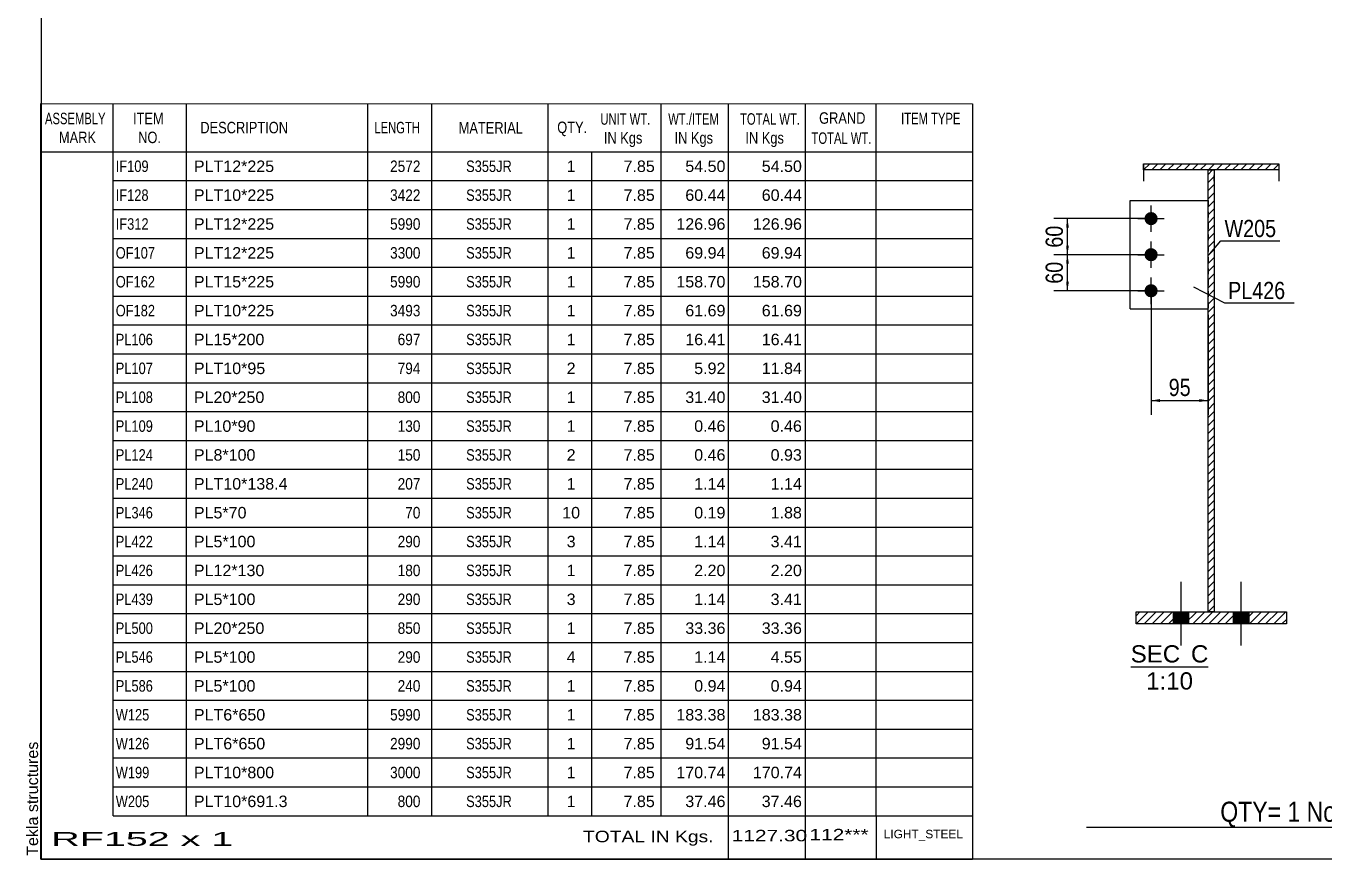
# Model space of a CAD drawing. Header units: millimetres. Extents: x -1018 to -615, y -194 to 83.
# Drawn here: x -1017.6 to -801.7, y -194.4 to -55.9 of the extents above; entities that cross this region are included whole.
import ezdxf

# ---------------------------------------------------------------- set-up
doc = ezdxf.new("R2010")
doc.units = ezdxf.units.MM
doc.linetypes.add('DXK_LINE_DOT1', pattern=[1.8814, 0.9407, -0.9407])
doc.styles.add('Arial', font='ARIAL.TTF', dxfattribs={"height": 0.2})
doc.styles.add('Arial Narrow', font='ARIALN.TTF', dxfattribs={"height": 0.2})

# ---------------------------------------------------------------- blocks, each defined once
blk = doc.blocks.new('Unknown-624476512-1210')
at = {"color": 5, "linetype": 'Continuous'}
for p, q in [((-1015.11, 82.59), (-1015.11, -194.41)), ((-1015.11, -194.41), (-615.11, -194.41))]:
    blk.add_line(p, q, dxfattribs=at)
at = {"color": 174, "linetype": 'Continuous', "style": 'Arial'}
blk.add_text('Tekla structures', height=1.9102, rotation=90, dxfattribs=at).set_placement((-1015.61, -193.91))
blk = doc.blocks.new('Unknown-624476512-14 - 1543')
at = {"color": 1, "linetype": 'Continuous'}
blk.add_line((-833.9, -162.51), (-820.99, -162.51), dxfattribs=at)
at = {"color": 0, "linetype": 'Continuous'}
for points in [[(-825.68, -161.76), (-825.68, -158.76), (-833.9, -158.76), (-833.9, -161.76)], [(-820.99, -161.76), (-820.99, -158.76), (-823.88, -158.76), (-823.88, -161.76)], [(-823.55, -166.26), (-823.55, -163.26), (-831.33, -163.26), (-831.33, -166.26)]]:
    blk.add_wipeout(points, dxfattribs=at)
at = {"color": 136, "linetype": 'Continuous', "style": 'Arial'}
for s, height, p in [('SEC', 2.865, (-833.9, -161.76)), ('C', 2.87, (-823.88, -161.76)), ('1:10', 2.865, (-831.33, -166.26))]:
    blk.add_text(s, height=height, dxfattribs=at).set_placement(p)
blk = doc.blocks.new('Part-624476512-1545 - 1543')
at = {"linetype": 'Continuous'}
h = blk.add_hatch(dxfattribs=at)
h.set_pattern_fill('', scale=0.3, style=0, pattern_type=0)
h.set_pattern_definition([(45, (-831.7554, -79.8653), (-0.67352, 0.67352), [])])
h.paths.add_polyline_path([(-831.76, -78.85), (-831.76, -79.87), (-809.26, -79.87), (-809.26, -78.85)])
at = {"color": 7, "linetype": 'DXK_LINE_DOT1'}
for p, q in [((-831.76, -78.85), (-831.76, -79.87)), ((-809.26, -78.85), (-809.26, -79.87))]:
    blk.add_line(p, q, dxfattribs=at)
at = {"color": 2, "linetype": 'Continuous'}
for p, q in [((-831.76, -79.87), (-831.76, -78.85)), ((-831.76, -78.85), (-809.26, -78.85)), ((-831.76, -79.87), (-831.76, -81.72)), ((-809.26, -79.87), (-831.76, -79.87)), ((-809.26, -78.85), (-809.26, -79.87)), ((-809.26, -79.87), (-809.26, -81.72))]:
    blk.add_line(p, q, dxfattribs=at)
blk = doc.blocks.new('Part-624476512-1558 - 1543')
at = {"linetype": 'Continuous'}
h = blk.add_hatch(dxfattribs=at)
h.set_pattern_fill('', scale=0.3, style=0, pattern_type=0)
h.set_pattern_definition([(45, (-833.0054, -155.3453), (-0.67352, 0.67352), [])])
h.paths.add_polyline_path([(-833.01, -153.35), (-833.01, -155.35), (-808.01, -155.35), (-808.01, -153.35)])
at = {"color": 2, "linetype": 'Continuous'}
for p, q in [((-833.01, -155.35), (-833.01, -153.35)), ((-833.01, -153.35), (-808.01, -153.35)), ((-808.01, -155.35), (-833.01, -155.35)), ((-808.01, -153.35), (-808.01, -155.35))]:
    blk.add_line(p, q, dxfattribs=at)
blk = doc.blocks.new('Bolt-624476512-1622 - 1543')
at = {"linetype": 'Continuous'}
for points in [[(-826.81, -155.35), (-824.21, -155.35), (-824.21, -153.35), (-826.81, -153.35)], [(-816.81, -155.35), (-814.21, -155.35), (-814.21, -153.35), (-816.81, -153.35)]]:
    blk.add_hatch(color=3, dxfattribs=at).paths.add_polyline_path(points)
at = {"color": 3, "linetype": 'Continuous'}
for p, q in [((-825.51, -158.94), (-825.51, -148.35)), ((-815.51, -158.94), (-815.51, -148.35)), ((-826.81, -155.35), (-826.81, -153.35)), ((-824.21, -155.35), (-824.21, -153.35)), ((-816.81, -155.35), (-816.81, -153.35)), ((-814.21, -155.35), (-814.21, -153.35))]:
    blk.add_line(p, q, dxfattribs=at)
blk = doc.blocks.new('Part-624476512-1590 - 1543')
at = {"color": 2, "linetype": 'Continuous'}
for p, q in [((-834.01, -102.96), (-834.01, -84.96)), ((-834.01, -84.96), (-821.01, -84.96)), ((-834.01, -102.96), (-821.01, -102.96))]:
    blk.add_line(p, q, dxfattribs=at)
at = {"color": 7, "linetype": 'DXK_LINE_DOT1'}
blk.add_line((-821.01, -84.96), (-821.01, -102.96), dxfattribs=at)
blk = doc.blocks.new('Part-624476512-1621 - 1543')
at = {"linetype": 'Continuous'}
h = blk.add_hatch(dxfattribs=at)
h.set_pattern_fill('', scale=0.3, style=0, pattern_type=0)
h.set_pattern_definition([(45, (-821.0054, -153.3453), (-0.673519, 0.673519), [])])
h.paths.add_polyline_path([(-821.01, -79.87), (-821.01, -153.35), (-820.01, -153.35), (-820.01, -79.87)])
at = {"color": 7, "linetype": 'DXK_LINE_DOT1'}
for p, q in [((-821.01, -81.72), (-821.01, -79.87)), ((-820.01, -81.72), (-820.01, -79.87))]:
    blk.add_line(p, q, dxfattribs=at)
at = {"color": 2, "linetype": 'Continuous'}
for p, q in [((-821.01, -153.35), (-821.01, -79.87)), ((-821.01, -79.87), (-820.01, -79.87)), ((-820.01, -79.87), (-820.01, -153.35)), ((-820.01, -153.35), (-821.01, -153.35))]:
    blk.add_line(p, q, dxfattribs=at)
blk = doc.blocks.new('Bolt-624476512-1623 - 1543')
at = {"linetype": 'Continuous'}
for points in [[(-830.51, -86.86, -1), (-830.51, -89.06, -1)], [(-830.51, -92.86, -1), (-830.51, -95.06, -1)], [(-830.51, -98.86, -1), (-830.51, -101.06, -1)]]:
    blk.add_hatch(color=3, dxfattribs=at).paths.add_polyline_path(points)
at = {"color": 3, "linetype": 'Continuous'}
for p, q in [((-830.51, -90.16), (-830.51, -85.76)), ((-832.71, -87.96), (-828.31, -87.96)), ((-830.51, -96.16), (-830.51, -91.76)), ((-832.71, -93.96), (-828.31, -93.96)), ((-830.51, -102.16), (-830.51, -97.76)), ((-832.71, -99.96), (-828.31, -99.96))]:
    blk.add_line(p, q, dxfattribs=at)
blk = doc.blocks.new('StraightDimension-624476512-5281 - 1543')
at = {"linetype": 'Continuous'}
for points in [[(-844.68, -89.46), (-844.43, -87.96), (-844.18, -89.46)], [(-844.18, -92.46), (-844.43, -93.96), (-844.68, -92.46)]]:
    blk.add_hatch(color=7, dxfattribs=at).paths.add_polyline_path(points)
at = {"color": 7, "linetype": 'Continuous'}
for p, q in [((-831.51, -87.96), (-846.68, -87.96)), ((-844.43, -93.96), (-844.43, -87.96)), ((-831.51, -93.96), (-846.68, -93.96))]:
    blk.add_line(p, q, dxfattribs=at)
at = {"color": 0}
blk.add_wipeout([(-844.58, -88.53), (-848.78, -88.53), (-848.78, -93.39), (-844.58, -93.39)], dxfattribs=at)
at = {"color": 3, "style": 'Arial Narrow'}
blk.add_text('60', height=2.863, rotation=90.0002, dxfattribs=at).set_placement((-845.18, -92.79))
blk = doc.blocks.new('StraightDimension-624476512-5282 - 1543')
at = {"linetype": 'Continuous'}
for points in [[(-844.68, -95.46), (-844.43, -93.96), (-844.18, -95.46)], [(-844.18, -98.46), (-844.43, -99.96), (-844.68, -98.46)]]:
    blk.add_hatch(color=7, dxfattribs=at).paths.add_polyline_path(points)
at = {"color": 7, "linetype": 'Continuous'}
for p, q in [((-831.51, -93.96), (-846.68, -93.96)), ((-844.43, -99.96), (-844.43, -93.96)), ((-831.51, -99.96), (-846.68, -99.96))]:
    blk.add_line(p, q, dxfattribs=at)
at = {"color": 0}
blk.add_wipeout([(-844.58, -94.53), (-848.78, -94.53), (-848.78, -99.39), (-844.58, -99.39)], dxfattribs=at)
at = {"color": 3, "style": 'Arial Narrow'}
blk.add_text('60', height=2.863, rotation=90.0002, dxfattribs=at).set_placement((-845.18, -98.79))
blk = doc.blocks.new('StraightDimension-624476512-5284 - 1543')
at = {"linetype": 'Continuous'}
for points in [[(-829.01, -118.46), (-830.51, -118.21), (-829.01, -117.96)], [(-822.51, -117.96), (-821.01, -118.21), (-822.51, -118.46)]]:
    blk.add_hatch(color=7, dxfattribs=at).paths.add_polyline_path(points)
at = {"color": 7, "linetype": 'Continuous'}
for p, q in [((-830.51, -100.96), (-830.51, -120.61)), ((-821.01, -103.96), (-821.01, -120.61)), ((-830.51, -118.21), (-821.01, -118.21))]:
    blk.add_line(p, q, dxfattribs=at)
at = {"color": 0}
blk.add_wipeout([(-823.33, -118.06), (-823.33, -113.86), (-828.18, -113.86), (-828.18, -118.06)], dxfattribs=at)
at = {"color": 3, "style": 'Arial Narrow'}
blk.add_text('95', height=2.863, dxfattribs=at).set_placement((-827.58, -117.46))
blk = doc.blocks.new('CBS_CALLOFF-624476512-8015')
at = {"color": 7, "linetype": 'Continuous'}
blk.add_line((-841.23, -189.14), (-725, -189.16), dxfattribs=at)
at = {"color": 3, "linetype": 'Continuous', "style": 'Arial Narrow'}
blk.add_text('QTY= 1 Nos.      RAFTER     MKD : RF152', height=3.3405, dxfattribs=at).set_placement((-819, -188.25))
blk = doc.blocks.new('CBS_BOM-624476512-8014')
at = {"color": 7, "linetype": 'Continuous'}
for p, q in [((-1015.14, -76.84), (-1015.14, -68.84)), ((-1015.14, -68.84), (-860.22, -68.85)), ((-1003.14, -76.84), (-1003.14, -68.84)), ((-990.95, -76.84), (-990.95, -68.84)), ((-960.79, -76.84), (-960.79, -68.84)), ((-950.11, -76.84), (-950.11, -68.84)), ((-930.79, -76.84), (-930.79, -68.84)), ((-911.99, -76.84), (-911.99, -68.84)), ((-900.78, -76.84), (-900.78, -68.84)), ((-887.99, -76.84), (-887.99, -68.84)), ((-876.24, -76.84), (-876.24, -68.84)), ((-860.22, -68.85), (-860.23, -76.84)), ((-1015.14, -76.84), (-860.22, -76.84)), ((-1015.14, -81.64), (-1015.14, -76.84)), ((-1003.14, -81.64), (-1003.14, -76.84)), ((-990.95, -81.64), (-990.95, -76.84)), ((-960.79, -81.64), (-960.79, -76.84)), ((-950.11, -81.64), (-950.11, -76.84)), ((-930.79, -81.64), (-930.79, -76.84)), ((-923.53, -81.64), (-923.53, -76.84)), ((-911.99, -81.64), (-911.99, -76.84)), ((-900.78, -81.64), (-900.78, -76.84)), ((-887.99, -81.64), (-887.99, -76.84)), ((-876.23, -81.64), (-876.23, -76.84)), ((-860.22, -76.85), (-860.22, -81.64)), ((-1015.14, -86.44), (-1015.14, -81.64)), ((-1003.14, -81.64), (-860.22, -81.64)), ((-1003.14, -86.44), (-1003.14, -81.64)), ((-990.95, -86.44), (-990.95, -81.64)), ((-960.79, -86.44), (-960.79, -81.64)), ((-950.11, -86.44), (-950.11, -81.64)), ((-930.79, -86.44), (-930.79, -81.64)), ((-923.53, -86.44), (-923.53, -81.64)), ((-911.99, -86.44), (-911.99, -81.64)), ((-900.78, -86.44), (-900.78, -81.64)), ((-887.99, -86.44), (-887.99, -81.64)), ((-876.23, -86.44), (-876.23, -81.64)), ((-860.22, -81.65), (-860.22, -86.44)), ((-1015.14, -91.24), (-1015.14, -86.44)), ((-1003.14, -86.44), (-860.22, -86.44)), ((-1003.14, -91.24), (-1003.14, -86.44)), ((-990.95, -91.24), (-990.95, -86.44)), ((-960.79, -91.24), (-960.79, -86.44)), ((-950.11, -91.24), (-950.11, -86.44)), ((-930.79, -91.24), (-930.79, -86.44)), ((-923.53, -91.24), (-923.53, -86.44)), ((-911.99, -91.24), (-911.99, -86.44)), ((-900.78, -91.24), (-900.78, -86.44)), ((-887.99, -91.24), (-887.99, -86.44)), ((-876.23, -91.24), (-876.23, -86.44)), ((-860.22, -86.45), (-860.22, -91.24)), ((-1015.14, -96.04), (-1015.14, -91.24)), ((-1003.14, -91.24), (-860.22, -91.24)), ((-1003.14, -96.04), (-1003.14, -91.24)), ((-990.95, -96.04), (-990.95, -91.24)), ((-960.79, -96.04), (-960.79, -91.24)), ((-950.11, -96.04), (-950.11, -91.24)), ((-930.79, -96.04), (-930.79, -91.24)), ((-923.53, -96.04), (-923.53, -91.24)), ((-911.99, -96.04), (-911.99, -91.24)), ((-900.78, -96.04), (-900.78, -91.24)), ((-887.99, -96.04), (-887.99, -91.24)), ((-876.23, -96.04), (-876.23, -91.24)), ((-860.22, -91.25), (-860.22, -96.04)), ((-1015.14, -100.84), (-1015.14, -96.04)), ((-1003.14, -96.04), (-860.22, -96.04)), ((-1003.14, -100.84), (-1003.14, -96.04)), ((-990.95, -100.84), (-990.95, -96.04)), ((-960.79, -100.84), (-960.79, -96.04)), ((-950.11, -100.84), (-950.11, -96.04)), ((-930.79, -100.84), (-930.79, -96.04)), ((-923.53, -100.84), (-923.53, -96.04)), ((-911.99, -100.84), (-911.99, -96.04)), ((-900.78, -100.84), (-900.78, -96.04)), ((-887.99, -100.84), (-887.99, -96.04)), ((-876.23, -100.84), (-876.23, -96.04)), ((-860.22, -96.05), (-860.22, -100.84)), ((-1015.14, -105.64), (-1015.14, -100.84)), ((-1003.14, -100.84), (-860.22, -100.84)), ((-1003.14, -105.64), (-1003.14, -100.84)), ((-990.95, -105.64), (-990.95, -100.84)), ((-960.79, -105.64), (-960.79, -100.84)), ((-950.11, -105.64), (-950.11, -100.84)), ((-930.79, -105.64), (-930.79, -100.84)), ((-923.53, -105.64), (-923.53, -100.84)), ((-911.99, -105.64), (-911.99, -100.84)), ((-900.78, -105.64), (-900.78, -100.84)), ((-887.99, -105.64), (-887.99, -100.84)), ((-876.23, -105.64), (-876.23, -100.84)), ((-860.22, -100.85), (-860.22, -105.64)), ((-1015.14, -110.44), (-1015.14, -105.64)), ((-1003.14, -105.64), (-860.22, -105.64)), ((-1003.14, -110.44), (-1003.14, -105.64)), ((-990.95, -110.44), (-990.95, -105.64)), ((-960.79, -110.44), (-960.79, -105.64)), ((-950.11, -110.44), (-950.11, -105.64)), ((-930.79, -110.44), (-930.79, -105.64)), ((-923.53, -110.44), (-923.53, -105.64)), ((-911.99, -110.44), (-911.99, -105.64)), ((-900.78, -110.44), (-900.78, -105.64)), ((-887.99, -110.44), (-887.99, -105.64)), ((-876.23, -110.44), (-876.23, -105.64)), ((-860.22, -105.65), (-860.22, -110.44)), ((-1015.14, -115.24), (-1015.14, -110.44)), ((-1003.14, -110.44), (-860.22, -110.44)), ((-1003.14, -115.24), (-1003.14, -110.44)), ((-990.95, -115.24), (-990.95, -110.44)), ((-960.79, -115.24), (-960.79, -110.44)), ((-950.11, -115.24), (-950.11, -110.44)), ((-930.79, -115.24), (-930.79, -110.44)), ((-923.53, -115.24), (-923.53, -110.44)), ((-911.99, -115.24), (-911.99, -110.44)), ((-900.78, -115.24), (-900.78, -110.44)), ((-887.99, -115.24), (-887.99, -110.44)), ((-876.23, -115.24), (-876.23, -110.44)), ((-860.22, -110.45), (-860.22, -115.24)), ((-1015.14, -120.04), (-1015.14, -115.24)), ((-1003.14, -115.24), (-860.22, -115.24)), ((-1003.14, -120.04), (-1003.14, -115.24)), ((-990.95, -120.04), (-990.95, -115.24)), ((-960.79, -120.04), (-960.79, -115.24)), ((-950.11, -120.04), (-950.11, -115.24)), ((-930.79, -120.04), (-930.79, -115.24)), ((-923.53, -120.04), (-923.53, -115.24)), ((-911.99, -120.04), (-911.99, -115.24)), ((-900.78, -120.04), (-900.78, -115.24)), ((-887.99, -120.04), (-887.99, -115.24)), ((-876.23, -120.04), (-876.23, -115.24)), ((-860.22, -115.25), (-860.22, -120.04)), ((-1015.14, -124.84), (-1015.14, -120.04)), ((-1003.14, -120.04), (-860.22, -120.04)), ((-1003.14, -124.84), (-1003.14, -120.04)), ((-990.95, -124.84), (-990.95, -120.04)), ((-960.79, -124.84), (-960.79, -120.04)), ((-950.11, -124.84), (-950.11, -120.04)), ((-930.79, -124.84), (-930.79, -120.04)), ((-923.53, -124.84), (-923.53, -120.04)), ((-911.99, -124.84), (-911.99, -120.04)), ((-900.78, -124.84), (-900.78, -120.04)), ((-887.99, -124.84), (-887.99, -120.04)), ((-876.23, -124.84), (-876.23, -120.04)), ((-860.22, -120.05), (-860.22, -124.84)), ((-1015.14, -129.64), (-1015.14, -124.84)), ((-1003.14, -124.84), (-860.22, -124.84)), ((-1003.14, -129.64), (-1003.14, -124.84)), ((-990.95, -129.64), (-990.95, -124.84)), ((-960.79, -129.64), (-960.79, -124.84)), ((-950.11, -129.64), (-950.11, -124.84)), ((-930.79, -129.64), (-930.79, -124.84)), ((-923.53, -129.64), (-923.53, -124.84)), ((-911.99, -129.64), (-911.99, -124.84)), ((-900.78, -129.64), (-900.78, -124.84)), ((-887.99, -129.64), (-887.99, -124.84)), ((-876.23, -129.64), (-876.23, -124.84)), ((-860.22, -124.85), (-860.22, -129.64)), ((-1015.14, -134.44), (-1015.14, -129.64)), ((-1003.14, -129.64), (-860.22, -129.64)), ((-1003.14, -134.44), (-1003.14, -129.64)), ((-990.95, -134.44), (-990.95, -129.64)), ((-960.79, -134.44), (-960.79, -129.64)), ((-950.11, -134.44), (-950.11, -129.64)), ((-930.79, -134.44), (-930.79, -129.64)), ((-923.53, -134.44), (-923.53, -129.64)), ((-911.99, -134.44), (-911.99, -129.64)), ((-900.78, -134.44), (-900.78, -129.64)), ((-887.99, -134.44), (-887.99, -129.64)), ((-876.23, -134.44), (-876.23, -129.64)), ((-860.22, -129.65), (-860.22, -134.44)), ((-1015.14, -139.24), (-1015.14, -134.44)), ((-1003.14, -134.44), (-860.22, -134.44)), ((-1003.14, -139.24), (-1003.14, -134.44)), ((-990.95, -139.24), (-990.95, -134.44)), ((-960.79, -139.24), (-960.79, -134.44)), ((-950.11, -139.24), (-950.11, -134.44)), ((-930.79, -139.24), (-930.79, -134.44)), ((-923.53, -139.24), (-923.53, -134.44)), ((-911.99, -139.24), (-911.99, -134.44)), ((-900.78, -139.24), (-900.78, -134.44)), ((-887.99, -139.24), (-887.99, -134.44)), ((-876.23, -139.24), (-876.23, -134.44)), ((-860.22, -134.45), (-860.22, -139.24)), ((-1015.14, -144.04), (-1015.14, -139.24)), ((-1003.14, -139.24), (-860.22, -139.24)), ((-1003.14, -144.04), (-1003.14, -139.24)), ((-990.95, -144.04), (-990.95, -139.24)), ((-960.79, -144.04), (-960.79, -139.24)), ((-950.11, -144.04), (-950.11, -139.24)), ((-930.79, -144.04), (-930.79, -139.24)), ((-923.53, -144.04), (-923.53, -139.24)), ((-911.99, -144.04), (-911.99, -139.24)), ((-900.78, -144.04), (-900.78, -139.24)), ((-887.99, -144.04), (-887.99, -139.24)), ((-876.23, -144.04), (-876.23, -139.24)), ((-860.22, -139.25), (-860.22, -144.04)), ((-1015.14, -148.84), (-1015.14, -144.04)), ((-1003.14, -144.04), (-860.22, -144.04)), ((-1003.14, -148.84), (-1003.14, -144.04)), ((-990.95, -148.84), (-990.95, -144.04)), ((-960.79, -148.84), (-960.79, -144.04)), ((-950.11, -148.84), (-950.11, -144.04)), ((-930.79, -148.84), (-930.79, -144.04)), ((-923.53, -148.84), (-923.53, -144.04)), ((-911.99, -148.84), (-911.99, -144.04)), ((-900.78, -148.84), (-900.78, -144.04)), ((-887.99, -148.84), (-887.99, -144.04)), ((-876.23, -148.84), (-876.23, -144.04)), ((-860.22, -144.05), (-860.22, -148.84)), ((-1015.14, -153.64), (-1015.14, -148.84)), ((-1003.14, -148.84), (-860.22, -148.84)), ((-1003.14, -153.64), (-1003.14, -148.84)), ((-990.95, -153.64), (-990.95, -148.84)), ((-960.79, -153.64), (-960.79, -148.84)), ((-950.11, -153.64), (-950.11, -148.84)), ((-930.79, -153.64), (-930.79, -148.84)), ((-923.53, -153.64), (-923.53, -148.84)), ((-911.99, -153.64), (-911.99, -148.84)), ((-900.78, -153.64), (-900.78, -148.84)), ((-887.99, -153.64), (-887.99, -148.84)), ((-876.23, -153.64), (-876.23, -148.84)), ((-860.22, -148.85), (-860.22, -153.64)), ((-1015.14, -158.44), (-1015.14, -153.64)), ((-1003.14, -153.64), (-860.22, -153.64)), ((-1003.14, -158.44), (-1003.14, -153.64)), ((-990.95, -158.44), (-990.95, -153.64)), ((-960.79, -158.44), (-960.79, -153.64)), ((-950.11, -158.44), (-950.11, -153.64)), ((-930.79, -158.44), (-930.79, -153.64)), ((-923.53, -158.44), (-923.53, -153.64)), ((-911.99, -158.44), (-911.99, -153.64)), ((-900.78, -158.44), (-900.78, -153.64)), ((-887.99, -158.44), (-887.99, -153.64)), ((-876.23, -158.44), (-876.23, -153.64)), ((-860.22, -153.65), (-860.22, -158.44)), ((-1015.14, -163.24), (-1015.14, -158.44)), ((-1003.14, -158.44), (-860.22, -158.44)), ((-1003.14, -163.24), (-1003.14, -158.44)), ((-990.95, -163.24), (-990.95, -158.44)), ((-960.79, -163.24), (-960.79, -158.44)), ((-950.11, -163.24), (-950.11, -158.44)), ((-930.79, -163.24), (-930.79, -158.44)), ((-923.53, -163.24), (-923.53, -158.44)), ((-911.99, -163.24), (-911.99, -158.44)), ((-900.78, -163.24), (-900.78, -158.44)), ((-887.99, -163.24), (-887.99, -158.44)), ((-876.23, -163.24), (-876.23, -158.44)), ((-860.22, -158.45), (-860.22, -163.24)), ((-1015.14, -168.04), (-1015.14, -163.24)), ((-1003.14, -163.24), (-860.22, -163.24)), ((-1003.14, -168.04), (-1003.14, -163.24)), ((-990.95, -168.04), (-990.95, -163.24)), ((-960.79, -168.04), (-960.79, -163.24)), ((-950.11, -168.04), (-950.11, -163.24)), ((-930.79, -168.04), (-930.79, -163.24)), ((-923.53, -168.04), (-923.53, -163.24)), ((-911.99, -168.04), (-911.99, -163.24)), ((-900.78, -168.04), (-900.78, -163.24)), ((-887.99, -168.04), (-887.99, -163.24)), ((-876.23, -168.04), (-876.23, -163.24)), ((-860.22, -163.25), (-860.22, -168.04)), ((-1015.14, -172.84), (-1015.14, -168.04)), ((-1003.14, -168.04), (-860.22, -168.04)), ((-1003.14, -172.84), (-1003.14, -168.04)), ((-990.95, -172.84), (-990.95, -168.04)), ((-960.79, -172.84), (-960.79, -168.04)), ((-950.11, -172.84), (-950.11, -168.04)), ((-930.79, -172.84), (-930.79, -168.04)), ((-923.53, -172.84), (-923.53, -168.04)), ((-911.99, -172.84), (-911.99, -168.04)), ((-900.78, -172.84), (-900.78, -168.04)), ((-887.99, -172.84), (-887.99, -168.04)), ((-876.23, -172.84), (-876.23, -168.04)), ((-860.22, -168.05), (-860.22, -172.84)), ((-1015.14, -177.64), (-1015.14, -172.84)), ((-1003.14, -172.84), (-860.22, -172.84)), ((-1003.14, -177.64), (-1003.14, -172.84)), ((-990.95, -177.64), (-990.95, -172.84)), ((-960.79, -177.64), (-960.79, -172.84)), ((-950.11, -177.64), (-950.11, -172.84)), ((-930.79, -177.64), (-930.79, -172.84)), ((-923.53, -177.64), (-923.53, -172.84)), ((-911.99, -177.64), (-911.99, -172.84)), ((-900.78, -177.64), (-900.78, -172.84)), ((-887.99, -177.64), (-887.99, -172.84)), ((-876.23, -177.64), (-876.23, -172.84)), ((-860.22, -172.85), (-860.22, -177.64)), ((-1015.14, -182.44), (-1015.14, -177.64)), ((-1003.14, -177.64), (-860.22, -177.64)), ((-1003.14, -182.44), (-1003.14, -177.64)), ((-990.95, -182.44), (-990.95, -177.64)), ((-960.79, -182.44), (-960.79, -177.64)), ((-950.11, -182.44), (-950.11, -177.64)), ((-930.79, -182.44), (-930.79, -177.64)), ((-923.53, -182.44), (-923.53, -177.64)), ((-911.99, -182.44), (-911.99, -177.64)), ((-900.78, -182.44), (-900.78, -177.64)), ((-887.99, -182.44), (-887.99, -177.64)), ((-876.23, -182.44), (-876.23, -177.64)), ((-860.22, -177.65), (-860.22, -182.44)), ((-1015.14, -187.24), (-1015.14, -182.44)), ((-1003.14, -182.44), (-860.22, -182.44)), ((-1003.14, -187.24), (-1003.14, -182.44)), ((-990.95, -187.24), (-990.95, -182.44)), ((-960.79, -187.24), (-960.79, -182.44)), ((-950.11, -187.24), (-950.11, -182.44)), ((-930.79, -187.24), (-930.79, -182.44)), ((-923.53, -187.24), (-923.53, -182.44)), ((-911.99, -187.24), (-911.99, -182.44)), ((-900.78, -187.24), (-900.78, -182.44)), ((-887.99, -187.24), (-887.99, -182.44)), ((-876.23, -187.24), (-876.23, -182.44)), ((-860.22, -182.45), (-860.22, -187.24)), ((-1015.14, -194.44), (-1015.14, -187.26)), ((-1003.14, -187.24), (-860.22, -187.24)), ((-900.78, -194.44), (-900.78, -187.26)), ((-887.99, -194.44), (-887.99, -187.26)), ((-876.19, -194.44), (-876.19, -187.26)), ((-860.22, -187.24), (-860.22, -194.44)), ((-1015.14, -194.44), (-860.22, -194.44))]:
    blk.add_line(p, q, dxfattribs=at)
at = {"color": 3, "linetype": 'Continuous', "style": 'Arial'}
for s, height, width, p in [('ASSEMBLY', 1.91, 0.7, (-1014.46, -72.27)), ('ITEM', 1.91, 0.8, (-999.82, -72.27)), ('UNIT WT.', 1.91, 0.7, (-922.1, -72.35)), ('WT./ITEM', 1.91, 0.7, (-910.81, -72.35)), ('TOTAL WT.', 1.91, 0.7, (-898.87, -72.35)), ('GRAND', 1.91, 0.8, (-885.72, -72.19)), ('ITEM TYPE', 1.91, 0.7, (-872.08, -72.27)), ('DESCRIPTION', 1.9102, 0.8, (-988.63, -73.78)), ('LENGTH', 1.91, 0.7, (-959.68, -73.78)), ('MATERIAL', 1.91, 0.8, (-945.66, -73.82)), ('QTY.', 1.91, 0.8, (-929.27, -73.74)), ('MARK', 1.91, 0.8, (-1012.14, -75.41)), ('NO.', 1.91, 0.8, (-998.96, -75.41)), ('IN Kgs', 1.91, 0.8, (-921.52, -75.49)), ('IN Kgs', 1.91, 0.8, (-909.77, -75.49)), ('IN Kgs', 1.91, 0.8, (-897.98, -75.49)), ('TOTAL WT.', 1.91, 0.7, (-886.98, -75.53))]:
    blk.add_text(s, height=height, dxfattribs=dict(at, width=width)).set_placement(p)
at = {"color": 7, "linetype": 'Continuous', "style": 'Arial'}
for s, width, p in [('IF109', 0.8, (-1002.69, -80.21)), ('2572', 0.85, (-957.07, -80.21)), ('S355JR', 0.8, (-944.42, -80.21)), ('IF128', 0.8, (-1002.69, -85.01)), ('3422', 0.85, (-957.07, -85.01)), ('S355JR', 0.8, (-944.42, -85.01)), ('IF312', 0.8, (-1002.69, -89.81)), ('5990', 0.85, (-957.07, -89.81)), ('S355JR', 0.8, (-944.42, -89.81)), ('OF107', 0.8, (-1002.69, -94.61)), ('3300', 0.85, (-957.07, -94.61)), ('S355JR', 0.8, (-944.42, -94.61)), ('OF162', 0.8, (-1002.69, -99.41)), ('5990', 0.85, (-957.07, -99.41)), ('S355JR', 0.8, (-944.42, -99.41)), ('OF182', 0.8, (-1002.69, -104.21)), ('3493', 0.85, (-957.07, -104.21)), ('S355JR', 0.8, (-944.42, -104.21)), ('PL106', 0.8, (-1002.69, -109.01)), ('697', 0.85, (-955.81, -109.01)), ('S355JR', 0.8, (-944.42, -109.01)), ('PL107', 0.8, (-1002.69, -113.81)), ('794', 0.85, (-955.81, -113.81)), ('S355JR', 0.8, (-944.42, -113.81)), ('PL108', 0.8, (-1002.69, -118.61)), ('800', 0.85, (-955.81, -118.61)), ('S355JR', 0.8, (-944.42, -118.61)), ('PL109', 0.8, (-1002.69, -123.41)), ('130', 0.85, (-955.81, -123.41)), ('S355JR', 0.8, (-944.42, -123.41)), ('PL124', 0.8, (-1002.69, -128.21)), ('150', 0.85, (-955.81, -128.21)), ('S355JR', 0.8, (-944.42, -128.21)), ('PL240', 0.8, (-1002.69, -133.01)), ('207', 0.85, (-955.81, -133.01)), ('S355JR', 0.8, (-944.42, -133.01)), ('PL346', 0.8, (-1002.69, -137.81)), ('70', 0.85, (-954.55, -137.81)), ('S355JR', 0.8, (-944.42, -137.81)), ('PL422', 0.8, (-1002.69, -142.61)), ('290', 0.85, (-955.81, -142.61)), ('S355JR', 0.8, (-944.42, -142.61)), ('PL426', 0.8, (-1002.69, -147.41)), ('180', 0.85, (-955.81, -147.41)), ('S355JR', 0.8, (-944.42, -147.41)), ('PL439', 0.8, (-1002.69, -152.21)), ('290', 0.85, (-955.81, -152.21)), ('S355JR', 0.8, (-944.42, -152.21)), ('PL500', 0.8, (-1002.69, -157.01)), ('850', 0.85, (-955.81, -157.01)), ('S355JR', 0.8, (-944.42, -157.01)), ('PL546', 0.8, (-1002.69, -161.81)), ('290', 0.85, (-955.81, -161.81)), ('S355JR', 0.8, (-944.42, -161.81)), ('PL586', 0.8, (-1002.69, -166.61)), ('240', 0.85, (-955.81, -166.61)), ('S355JR', 0.8, (-944.42, -166.61)), ('W125', 0.8, (-1002.69, -171.41)), ('5990', 0.85, (-957.07, -171.41)), ('S355JR', 0.8, (-944.42, -171.41)), ('W126', 0.8, (-1002.69, -176.21)), ('2990', 0.85, (-957.07, -176.21)), ('S355JR', 0.8, (-944.42, -176.21)), ('W199', 0.8, (-1002.69, -181.01)), ('3000', 0.85, (-957.07, -181.01)), ('S355JR', 0.8, (-944.42, -181.01)), ('W205', 0.8, (-1002.69, -185.81)), ('800', 0.85, (-955.81, -185.81)), ('S355JR', 0.8, (-944.42, -185.81))]:
    blk.add_text(s, height=1.91, dxfattribs=dict(at, width=width)).set_placement(p)
for s, height, p in [('PLT12*225', 1.91, (-989.7, -80.21)), ('1', 1.91, (-927.7, -80.21)), ('7.85', 1.91, (-918.24, -80.21)), ('54.50', 1.91, (-907.97, -80.21)), ('54.50', 1.91, (-895.26, -80.21)), ('PLT10*225', 1.91, (-989.7, -85.01)), ('1', 1.91, (-927.7, -85.01)), ('7.85', 1.91, (-918.24, -85.01)), ('60.44', 1.91, (-907.97, -85.01)), ('60.44', 1.91, (-895.26, -85.01)), ('PLT12*225', 1.91, (-989.7, -89.81)), ('1', 1.91, (-927.7, -89.81)), ('7.85', 1.91, (-918.24, -89.81)), ('126.96', 1.91, (-909.46, -89.81)), ('126.96', 1.91, (-896.74, -89.81)), ('PLT12*225', 1.91, (-989.7, -94.61)), ('1', 1.91, (-927.7, -94.61)), ('7.85', 1.91, (-918.24, -94.61)), ('69.94', 1.91, (-907.97, -94.61)), ('69.94', 1.91, (-895.26, -94.61)), ('PLT15*225', 1.91, (-989.7, -99.41)), ('1', 1.91, (-927.7, -99.41)), ('7.85', 1.91, (-918.24, -99.41)), ('158.70', 1.91, (-909.46, -99.41)), ('158.70', 1.91, (-896.74, -99.41)), ('PLT10*225', 1.91, (-989.7, -104.21)), ('1', 1.91, (-927.7, -104.21)), ('7.85', 1.91, (-918.24, -104.21)), ('61.69', 1.91, (-907.97, -104.21)), ('61.69', 1.91, (-895.26, -104.21)), ('PL15*200', 1.91, (-989.7, -109.01)), ('1', 1.91, (-927.7, -109.01)), ('7.85', 1.91, (-918.24, -109.01)), ('16.41', 1.91, (-907.97, -109.01)), ('16.41', 1.91, (-895.26, -109.01)), ('PLT10*95', 1.91, (-989.7, -113.81)), ('2', 1.91, (-927.7, -113.81)), ('7.85', 1.91, (-918.24, -113.81)), ('5.92', 1.91, (-906.49, -113.81)), ('11.84', 1.91, (-895.26, -113.81)), ('PL20*250', 1.91, (-989.7, -118.61)), ('1', 1.91, (-927.7, -118.61)), ('7.85', 1.91, (-918.24, -118.61)), ('31.40', 1.91, (-907.97, -118.61)), ('31.40', 1.91, (-895.26, -118.61)), ('PL10*90', 1.91, (-989.7, -123.41)), ('1', 1.91, (-927.7, -123.41)), ('7.85', 1.91, (-918.24, -123.41)), ('0.46', 1.91, (-906.49, -123.41)), ('0.46', 1.91, (-893.78, -123.41)), ('PL8*100', 1.91, (-989.7, -128.21)), ('2', 1.91, (-927.7, -128.21)), ('7.85', 1.91, (-918.24, -128.21)), ('0.46', 1.91, (-906.49, -128.21)), ('0.93', 1.91, (-893.78, -128.21)), ('PLT10*138.4', 1.9102, (-989.7, -133.01)), ('1', 1.91, (-927.7, -133.01)), ('7.85', 1.91, (-918.24, -133.01)), ('1.14', 1.91, (-906.49, -133.01)), ('1.14', 1.91, (-893.78, -133.01)), ('PL5*70', 1.91, (-989.7, -137.81)), ('10', 1.91, (-928.44, -137.81)), ('7.85', 1.91, (-918.24, -137.81)), ('0.19', 1.91, (-906.49, -137.81)), ('1.88', 1.91, (-893.78, -137.81)), ('PL5*100', 1.91, (-989.7, -142.61)), ('3', 1.91, (-927.7, -142.61)), ('7.85', 1.91, (-918.24, -142.61)), ('1.14', 1.91, (-906.49, -142.61)), ('3.41', 1.91, (-893.78, -142.61)), ('PL12*130', 1.91, (-989.7, -147.41)), ('1', 1.91, (-927.7, -147.41)), ('7.85', 1.91, (-918.24, -147.41)), ('2.20', 1.91, (-906.49, -147.41)), ('2.20', 1.91, (-893.78, -147.41)), ('PL5*100', 1.91, (-989.7, -152.21)), ('3', 1.91, (-927.7, -152.21)), ('7.85', 1.91, (-918.24, -152.21)), ('1.14', 1.91, (-906.49, -152.21)), ('3.41', 1.91, (-893.78, -152.21)), ('PL20*250', 1.91, (-989.7, -157.01)), ('1', 1.91, (-927.7, -157.01)), ('7.85', 1.91, (-918.24, -157.01)), ('33.36', 1.91, (-907.97, -157.01)), ('33.36', 1.91, (-895.26, -157.01)), ('PL5*100', 1.91, (-989.7, -161.81)), ('4', 1.91, (-927.7, -161.81)), ('7.85', 1.91, (-918.24, -161.81)), ('1.14', 1.91, (-906.49, -161.81)), ('4.55', 1.91, (-893.78, -161.81)), ('PL5*100', 1.91, (-989.7, -166.61)), ('1', 1.91, (-927.7, -166.61)), ('7.85', 1.91, (-918.24, -166.61)), ('0.94', 1.91, (-906.49, -166.61)), ('0.94', 1.91, (-893.78, -166.61)), ('PLT6*650', 1.91, (-989.7, -171.41)), ('1', 1.91, (-927.7, -171.41)), ('7.85', 1.91, (-918.24, -171.41)), ('183.38', 1.91, (-909.46, -171.41)), ('183.38', 1.91, (-896.74, -171.41)), ('PLT6*650', 1.91, (-989.7, -176.21)), ('1', 1.91, (-927.7, -176.21)), ('7.85', 1.91, (-918.24, -176.21)), ('91.54', 1.91, (-907.97, -176.21)), ('91.54', 1.91, (-895.26, -176.21)), ('PLT10*800', 1.91, (-989.7, -181.01)), ('1', 1.91, (-927.7, -181.01)), ('7.85', 1.91, (-918.24, -181.01)), ('170.74', 1.91, (-909.46, -181.01)), ('170.74', 1.91, (-896.74, -181.01)), ('PLT10*691.3', 1.9102, (-989.7, -185.81)), ('1', 1.91, (-927.7, -185.81)), ('7.85', 1.91, (-918.24, -185.81)), ('37.46', 1.91, (-907.97, -185.81)), ('37.46', 1.91, (-895.26, -185.81))]:
    blk.add_text(s, height=height, dxfattribs=at).set_placement(p)
at = {"color": 6, "linetype": 'Continuous', "style": 'Arial'}
for s, height, width, p in [('RF152 x 1', 2.292, 2.05, (-1013.42, -192.25)), ('TOTAL IN Kgs.', 1.9102, 1.2, (-924.98, -191.65)), ('1127.30', 1.91, 1.3, (-900.25, -191.5)), ('112***', 1.91, 1.3, (-887.32, -191.34))]:
    blk.add_text(s, height=height, dxfattribs=dict(at, width=width)).set_placement(p)
blk.add_text('LIGHT_STEEL', height=1.4135, dxfattribs=at).set_placement((-874.97, -190.99))
blk = doc.blocks.new('Mark-624476512-1617 - 1543')
at = {"color": 0}
blk.add_wipeout([(-809.7, -91.03), (-809.7, -88.03), (-818.29, -88.03), (-818.29, -91.03)], dxfattribs=at)
blk.add_wipeout([(-809.7, -91.03), (-809.7, -88.03), (-818.29, -88.03), (-818.29, -91.03)], dxfattribs=at)
at = {"color": 7, "linetype": 'Continuous'}
for p, q in [((-820.73, -93.84), (-818.89, -91.63)), ((-818.89, -91.63), (-809.1, -91.63))]:
    blk.add_line(p, q, dxfattribs=at)
at = {"color": 3, "style": 'Arial Narrow'}
blk.add_text('W205', height=2.863, dxfattribs=at).set_placement((-818.29, -91.03))
blk = doc.blocks.new('Mark-624476512-1586 - 1543')
at = {"color": 0}
blk.add_wipeout([(-808.2, -101.34), (-808.2, -98.34), (-817.7, -98.34), (-817.7, -101.34)], dxfattribs=at)
blk.add_wipeout([(-808.2, -101.34), (-808.2, -98.34), (-817.7, -98.34), (-817.7, -101.34)], dxfattribs=at)
at = {"color": 7, "linetype": 'Continuous'}
for p, q in [((-823.45, -99.33), (-818.3, -101.94)), ((-818.3, -101.94), (-806.7, -101.94))]:
    blk.add_line(p, q, dxfattribs=at)
at = {"color": 3, "style": 'Arial Narrow'}
blk.add_text('PL426', height=2.863, dxfattribs=at).set_placement((-817.7, -101.34))

msp = doc.modelspace()

# ---------------------------------------------------------------- block references
for name in ['Unknown-624476512-1210', 'CBS_BOM-624476512-8014', 'Part-624476512-1545 - 1543', 'Part-624476512-1621 - 1543', 'Part-624476512-1590 - 1543', 'Bolt-624476512-1623 - 1543', 'Part-624476512-1558 - 1543', 'CBS_CALLOFF-624476512-8015']:
    msp.add_blockref(name, (0, 0))

# ---------------------------------------------------------------- next in the draw order: block references
for name in ['StraightDimension-624476512-5281 - 1543', 'Mark-624476512-1617 - 1543', 'Unknown-624476512-14 - 1543']:
    msp.add_blockref(name, (0, 0))

# ---------------------------------------------------------------- next in the draw order: block references
for name in ['StraightDimension-624476512-5282 - 1543', 'Bolt-624476512-1622 - 1543']:
    msp.add_blockref(name, (0, 0))

# ---------------------------------------------------------------- next in the draw order: block references
msp.add_blockref('StraightDimension-624476512-5284 - 1543', (0, 0))

# ---------------------------------------------------------------- next in the draw order: block references
msp.add_blockref('Mark-624476512-1586 - 1543', (0, 0))

doc.saveas('drawing.dxf')
